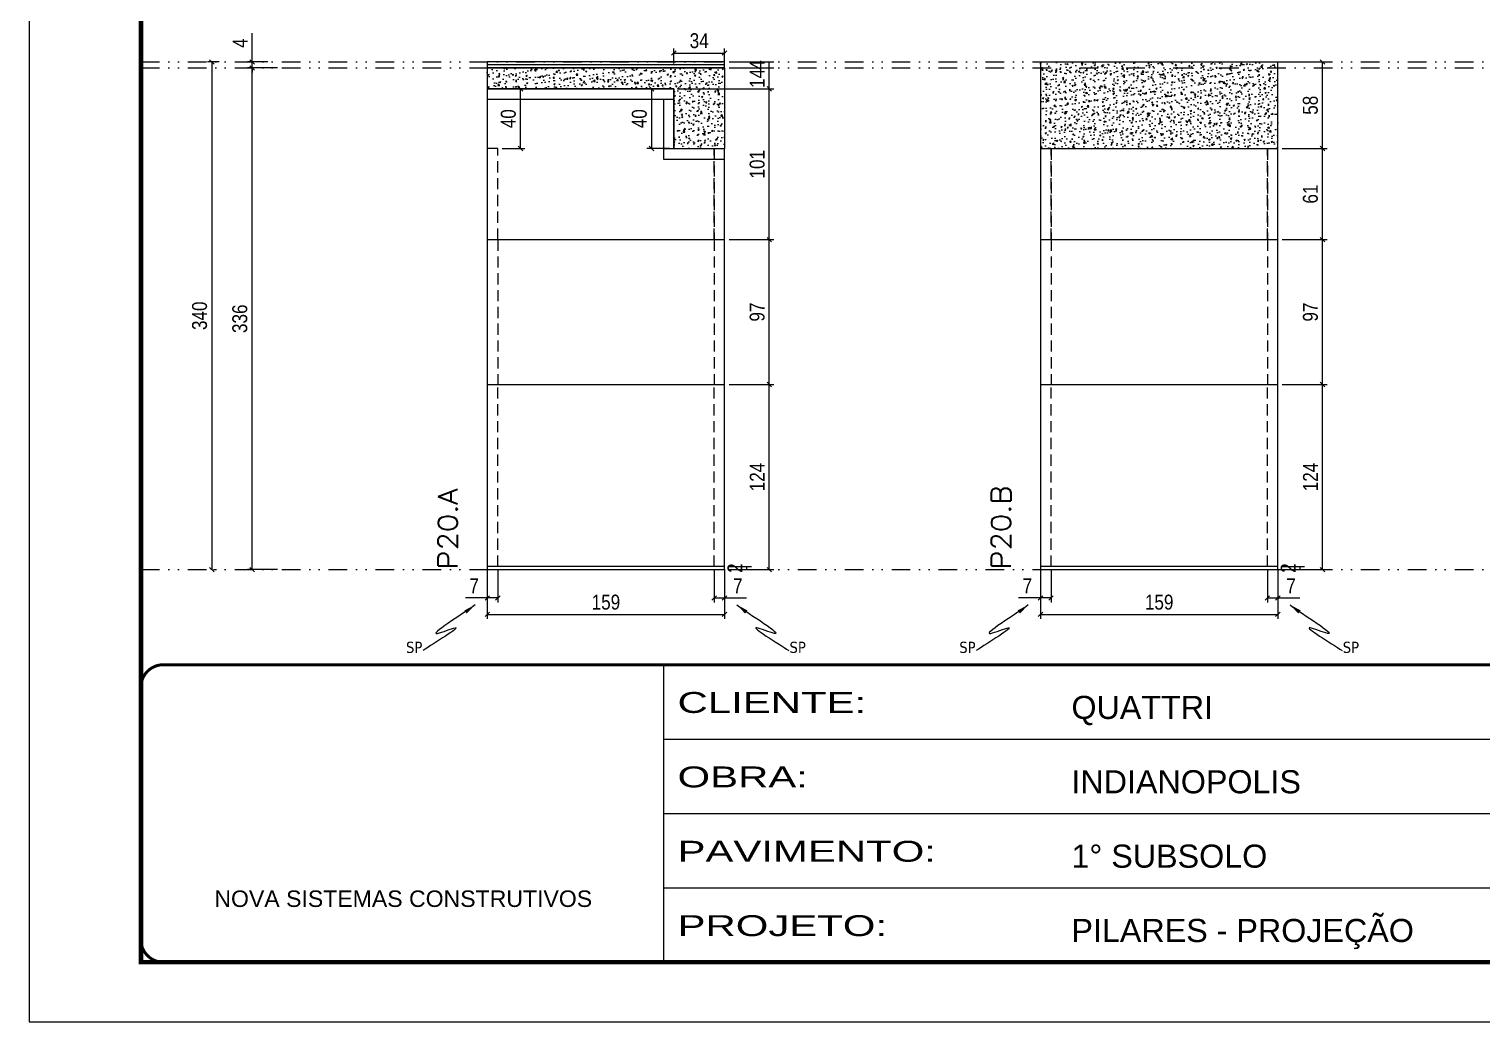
# Model space of a CAD drawing. Header units: millimetres. Extents: x 1945 to 8225, y 304 to 15137.
# Drawn here: x 5115 to 6089, y 4899 to 5563 of the extents above; entities that cross this region are included whole.
import ezdxf

# ---------------------------------------------------------------- set-up
doc = ezdxf.new("R2010")
doc.units = ezdxf.units.MM
for name, pattern in [('CONTINUO', [0]), ('DASHED', [0.75, 0.5, -0.25]), ('DIVIDE2', [0.625, 0.25, -0.125, 0, -0.125, 0, -0.125]), ('HIDDEN', [0.375, 0.25, -0.125])]:
    doc.linetypes.add(name, pattern=pattern)
for name, color, linetype in [('COTA', 241, 'Continuous'), ('Nível', 160, 'Continuous'), ('Painéis', 200, 'Continuous'), ('SARR_2.2x7', 40, 'Continuous'), ('texto', 7, 'Continuous')]:
    doc.layers.add(name, color=color, linetype=linetype)
for name, color, linetype, lineweight in [('Folhas', 255, 'Continuous', 9), ('SARRAFO DE PRESSAO', 251, 'DASHED', 9), ('Texto Seção', 7, 'Continuous', 15)]:
    doc.layers.add(name, color=color, linetype=linetype, lineweight=lineweight)
doc.styles.add('ARIAL', font='arial.ttf')
doc.styles.add('COTA TECNICA', font='techl___.ttf', dxfattribs={"height": 10})
doc.styles.add('REGUA-120', font='ROMANS.shx', dxfattribs={"height": 15})
doc.styles.get("Standard").update_dxf_attribs({"font": 'arial.ttf'})
doc.styles.add('Tecnologia', font='')
doc.styles.get('Tecnologia').set_extended_font_data('Forgotten Futurist')
doc.dimstyles.new('PAINEL', dxfattribs={"dimtxt": 10, "dimasz": 3, "dimexe": 3, "dimexo": 3, "dimgap": 3, "dimtad": 1, "dimdec": 1, "dimzin": 12, "dimdsep": 46, "dimtxsty": 'COTA TECNICA', "dimblk1": 'OBLIQUE', "dimblk2": 'OBLIQUE', "dimsah": 1, "dimcen": 0.9, "dimclrd": 4, "dimclre": 4, "dimclrt": 240, "dimadec": 1, "dimazin": 3, "dimtfac": 1, "dimtdec": 1, "dimtmove": 0, "dimatfit": 3, "dimfxl": 1, "dimtolj": 1, "dimtzin": 12, "dimarcsym": 0})
doc.dimstyles.new('PAINEL-NOVA', dxfattribs={"dimtxt": 10, "dimasz": 3, "dimexe": 3, "dimexo": 3, "dimgap": 3, "dimtad": 1, "dimdec": 1, "dimzin": 12, "dimdsep": 46, "dimtxsty": 'COTA TECNICA', "dimblk1": 'OBLIQUE', "dimblk2": 'OBLIQUE', "dimsah": 1, "dimcen": 0.9, "dimclrd": 4, "dimclre": 4, "dimclrt": 240, "dimadec": 1, "dimazin": 3, "dimtfac": 1, "dimtdec": 1, "dimtix": 1, "dimtmove": 0, "dimatfit": 3, "dimfxl": 1, "dimtolj": 1, "dimtzin": 12, "dimarcsym": 0})
doc.dimstyles.get("Standard").update_dxf_attribs({"dimtxt": 0.18, "dimasz": 0.18, "dimexe": 0.18, "dimexo": 0.0625, "dimgap": 0.09, "dimtad": 0, "dimtih": 1, "dimtoh": 1, "dimdec": 4, "dimzin": 0, "dimdsep": 46, "dimtxsty": 'Standard', "dimcen": 0.09, "dimadec": 0, "dimazin": 0, "dimtfac": 1, "dimtdec": 4, "dimtofl": 0, "dimtmove": 0, "dimatfit": 3, "dimfxl": 1, "dimtolj": 1, "dimtzin": 0, "dimarcsym": 0})
pattern_1 = [(51, (3972.033, 7934.673), (9.121755, -0.637855), [0.9525, -10.4775]), (356, (3972.033, 7934.673), (-1.928623, 9.520633), [0.762, -8.38203]), (101.45144, (3972.793, 7934.62), (7.193132, 8.882778), [0.8095, -8.904512]), (47.1842, (3971.989, 7937.213), (13.588575, -1.865247), [1.42875, -15.71625]), (97.63556, (3973.121, 7937.058), (11.65249, 12.576586), [1.21425, -13.35678]), (352.18415, (3971.989, 7937.213), (11.65249, 12.576586), [1.143, -12.572987]), (22, (3973.27, 7936.6), (7.668804, -4.98018), [0.9525, -10.4775]), (327, (3973.27, 7936.6), (2.928905, 9.261925), [0.762, -8.382]), (72.45145, (3973.909, 7936.185), (10.597708, 4.281746), [0.8095, -8.904497]), (38.5, (3972.0332, 7934.6733), (0.0806222, 4.2298032), [0, -8.2804, 0, -8.509, 0, -8.41375]), (8.5, (3972.033, 7934.6733), (3.253055, 5.066574), [0, -4.8514, 0, -8.0899, 0, -3.20675]), (328.5, (3969.2015, 7934.624), (6.7834962, -0.1680745), [0, -3.175, 0, -9.906, 0, -13.1445]), (318.5, (3967.932, 7934.602), (7.383143, 1.400391), [0, -4.1275, 0, -6.5786, 0, -9.3345])]

# ---------------------------------------------------------------- blocks, each defined once
blk = doc.blocks.new('9999999999')
at = {"color": 30, "linetype": 'CONTINUO'}
for p, q in [((98564.56, 34230.21), (98564.56, 34429.45)), ((98564.56, 34379.64), (99583.98, 34379.64)), ((98564.56, 34329.83), (99487.98, 34329.83)), ((98564.56, 34280.02), (99487.98, 34280.02))]:
    blk.add_line(p, q, dxfattribs=at)
at = {"color": 30, "linetype": 'CONTINUO', "const_width": 2}
blk.add_lwpolyline([(99583.98, 34230.21), (99583.98, 34414.45, 0.414214), (99568.98, 34429.45), (98228.98, 34429.45, 0.414214), (98213.98, 34414.45), (98213.98, 34245.21, 0.414214), (98228.98, 34230.21), (99583.98, 34230.21)], format="xyb", dxfattribs=at)
at = {"layer": 'Folhas'}
blk.add_lwpolyline([(98138.98, 34190.21), (99623.98, 34190.21), (99623.98, 35240.21), (98138.98, 35240.21)], close=True, dxfattribs=at)
at = {"layer": 'Folhas', "color": 30, "const_width": 3}
blk.add_lwpolyline([(98213.98, 34230.21), (99583.98, 34230.21), (99583.98, 35200.21), (98213.98, 35200.21)], close=True, dxfattribs=at)
at = {"color": 7, "linetype": 'Continuous', "ltscale": 5, "style": 'ARIAL'}
for s, height, p in [('QUATTRI', 15.483, (98837.68, 34393.13)), ('INDIANOPOLIS', 15.4829, (98837.68, 34343.32)), ('1° SUBSOLO', 15.483, (98837.68, 34293.51)), ('NOVA SISTEMAS CONSTRUTIVOS', 11.0592, (98263.19, 34267.21)), ('PILARES - PROJEÇÃO', 15.4829, (98837.68, 34243.7))]:
    blk.add_text(s, height=height, dxfattribs=at).set_placement(p)
at = {"layer": 'Folhas', "color": 7, "style": 'Tecnologia', "width": 1.5}
for s, p in [('CLIENTE:', (98573.65, 34397.17)), ('OBRA:', (98573.65, 34347.31)), ('PAVIMENTO:', (98573.65, 34297.5)), ('PROJETO:', (98573.65, 34247.69))]:
    blk.add_text(s, height=14, dxfattribs=at).set_placement(p)
blk = doc.blocks.new('*D247')
at = {"layer": 'COTA', "color": 4, "linetype": 'Continuous', "lineweight": -2, "ltscale": 30, "transparency": 16777216}
for p, q in [((5584.03, 5203.47), (5599.03, 5203.47)), ((5584.03, 5201.47), (5599.03, 5201.47)), ((5596.03, 5201.47), (5596.03, 5203.47))]:
    blk.add_line(p, q, dxfattribs=at)
at = {"layer": 'Defpoints', "color": 0, "linetype": 'Continuous', "ltscale": 30, "transparency": 16777216}
for p in [(5581.03, 5203.47), (5581.03, 5201.47), (5596.03, 5203.47)]:
    blk.add_point(p, dxfattribs=at)
at = {"layer": 'COTA', "color": 240, "linetype": 'Continuous', "ltscale": 30, "transparency": 16777216, "insert": (5588.03, 5202.47), "char_height": 10, "attachment_point": 5, "rotation": 90, "style": 'COTA TECNICA'}
blk.add_mtext('\\A1;2', dxfattribs=at)
blk = doc.blocks.new('_Oblique')
at = {"color": 0, "linetype": 'ByBlock', "lineweight": -2}
blk.add_line((-0.5, -0.5), (0.5, 0.5), dxfattribs=at)
blk = doc.blocks.new('*D248')
at = {"layer": 'COTA', "color": 4, "linetype": 'Continuous', "lineweight": -2, "ltscale": 30, "transparency": 16777216}
for p, q in [((5584.03, 5422.47), (5614.03, 5422.47)), ((5611.03, 5325.47), (5611.03, 5422.47)), ((5584.03, 5325.47), (5614.03, 5325.47))]:
    blk.add_line(p, q, dxfattribs=at)
at = {"layer": 'Defpoints', "color": 0, "linetype": 'Continuous', "ltscale": 30, "transparency": 16777216}
for p in [(5581.03, 5422.47), (5611.03, 5422.47), (5581.03, 5325.47)]:
    blk.add_point(p, dxfattribs=at)
at = {"layer": 'COTA', "color": 4, "linetype": 'Continuous', "lineweight": -2, "ltscale": 30, "transparency": 16777216, "xscale": 3, "yscale": 3, "zscale": 3}
for p, rotation in [((5611.03, 5422.47), 90), ((5611.03, 5325.47), 270)]:
    blk.add_blockref('_Oblique', p, dxfattribs=dict(at, rotation=rotation))
at = {"layer": 'COTA', "color": 240, "linetype": 'Continuous', "ltscale": 30, "transparency": 16777216, "insert": (5602.93, 5373.97), "char_height": 10, "attachment_point": 5, "rotation": 90, "style": 'COTA TECNICA'}
blk.add_mtext('\\A1;97', dxfattribs=at)
blk = doc.blocks.new('*D249')
at = {"layer": 'COTA', "color": 4, "linetype": 'Continuous', "lineweight": -2, "ltscale": 30, "transparency": 16777216}
for p, q in [((5550.03, 5523.47), (5614.03, 5523.47)), ((5611.03, 5422.47), (5611.03, 5523.47)), ((5584.03, 5422.47), (5614.03, 5422.47))]:
    blk.add_line(p, q, dxfattribs=at)
at = {"layer": 'Defpoints', "color": 0, "linetype": 'Continuous', "ltscale": 30, "transparency": 16777216}
for p in [(5547.03, 5523.47), (5611.03, 5523.47), (5581.03, 5422.47)]:
    blk.add_point(p, dxfattribs=at)
at = {"layer": 'COTA', "color": 4, "linetype": 'Continuous', "lineweight": -2, "ltscale": 30, "transparency": 16777216, "xscale": 3, "yscale": 3, "zscale": 3}
for p, rotation in [((5611.03, 5523.47), 90), ((5611.03, 5422.47), 270)]:
    blk.add_blockref('_Oblique', p, dxfattribs=dict(at, rotation=rotation))
at = {"layer": 'COTA', "color": 240, "linetype": 'Continuous', "ltscale": 30, "transparency": 16777216, "insert": (5602.93, 5472.97), "char_height": 10, "attachment_point": 5, "rotation": 90, "style": 'COTA TECNICA'}
blk.add_mtext('\\A1;101', dxfattribs=at)
blk = doc.blocks.new('*D250')
at = {"layer": 'COTA', "color": 4, "linetype": 'Continuous', "lineweight": -2, "ltscale": 30, "transparency": 16777216}
for p, q in [((5584.03, 5537.47), (5614.03, 5537.47)), ((5611.03, 5523.47), (5611.03, 5537.47)), ((5550.03, 5523.47), (5614.03, 5523.47))]:
    blk.add_line(p, q, dxfattribs=at)
at = {"layer": 'Defpoints', "color": 0, "linetype": 'Continuous', "ltscale": 30, "transparency": 16777216}
for p in [(5581.03, 5537.47), (5611.03, 5537.47), (5547.03, 5523.47)]:
    blk.add_point(p, dxfattribs=at)
at = {"layer": 'COTA', "color": 240, "linetype": 'Continuous', "ltscale": 30, "transparency": 16777216, "insert": (5602.96, 5530.47), "char_height": 10, "attachment_point": 5, "rotation": 90, "style": 'COTA TECNICA'}
blk.add_mtext('\\A1;14', dxfattribs=at)
blk = doc.blocks.new('*D251')
at = {"layer": 'COTA', "color": 4, "linetype": 'Continuous', "lineweight": -2, "ltscale": 30, "transparency": 16777216}
for p, q in [((5584.03, 5541.47), (5614.03, 5541.47)), ((5611.03, 5537.47), (5611.03, 5541.47)), ((5584.03, 5537.47), (5614.03, 5537.47))]:
    blk.add_line(p, q, dxfattribs=at)
at = {"layer": 'Defpoints', "color": 0, "linetype": 'Continuous', "ltscale": 30, "transparency": 16777216}
for p in [(5581.03, 5541.47), (5611.03, 5541.47), (5581.03, 5537.47)]:
    blk.add_point(p, dxfattribs=at)
at = {"layer": 'COTA', "color": 240, "linetype": 'Continuous', "ltscale": 30, "transparency": 16777216, "insert": (5602.96, 5539.47), "char_height": 10, "attachment_point": 5, "rotation": 90, "style": 'COTA TECNICA'}
blk.add_mtext('\\A1;4', dxfattribs=at)
blk = doc.blocks.new('*D252')
at = {"layer": 'COTA', "color": 4, "linetype": 'Continuous', "lineweight": -2, "ltscale": 30, "transparency": 16777216}
for p, q in [((5584.03, 5325.47), (5614.03, 5325.47)), ((5611.03, 5201.47), (5611.03, 5325.47)), ((5584.03, 5201.47), (5614.03, 5201.47))]:
    blk.add_line(p, q, dxfattribs=at)
at = {"layer": 'Defpoints', "color": 0, "linetype": 'Continuous', "ltscale": 30, "transparency": 16777216}
for p in [(5581.03, 5325.47), (5611.03, 5325.47), (5581.03, 5201.47)]:
    blk.add_point(p, dxfattribs=at)
at = {"layer": 'COTA', "color": 4, "linetype": 'Continuous', "lineweight": -2, "ltscale": 30, "transparency": 16777216, "xscale": 3, "yscale": 3, "zscale": 3}
for p, rotation in [((5611.03, 5325.47), 90), ((5611.03, 5201.47), 270)]:
    blk.add_blockref('_Oblique', p, dxfattribs=dict(at, rotation=rotation))
at = {"layer": 'COTA', "color": 240, "linetype": 'Continuous', "ltscale": 30, "transparency": 16777216, "insert": (5602.96, 5263.47), "char_height": 10, "attachment_point": 5, "rotation": 90, "style": 'COTA TECNICA'}
blk.add_mtext('\\A1;124', dxfattribs=at)
blk = doc.blocks.new('*D253')
at = {"layer": 'COTA', "color": 4, "linetype": 'Continuous', "lineweight": -2, "ltscale": 30, "transparency": 16777216}
for p, q in [((5422.03, 5198.47), (5422.03, 5168.47)), ((5581.03, 5198.47), (5581.03, 5168.47)), ((5422.03, 5171.47), (5581.03, 5171.47))]:
    blk.add_line(p, q, dxfattribs=at)
at = {"layer": 'Defpoints', "color": 0, "linetype": 'Continuous', "ltscale": 30, "transparency": 16777216}
for p in [(5422.03, 5201.47), (5581.03, 5201.47), (5581.03, 5171.47)]:
    blk.add_point(p, dxfattribs=at)
at = {"layer": 'COTA', "color": 4, "linetype": 'Continuous', "lineweight": -2, "ltscale": 30, "transparency": 16777216, "xscale": 3, "yscale": 3, "zscale": 3, "rotation": 180}
blk.add_blockref('_Oblique', (5422.03, 5171.47), dxfattribs=at)
at = {"layer": 'COTA', "color": 4, "linetype": 'Continuous', "lineweight": -2, "ltscale": 30, "transparency": 16777216, "xscale": 3, "yscale": 3, "zscale": 3}
blk.add_blockref('_Oblique', (5581.03, 5171.47), dxfattribs=at)
at = {"layer": 'COTA', "color": 240, "linetype": 'Continuous', "ltscale": 30, "transparency": 16777216, "insert": (5501.53, 5179.61), "char_height": 10, "attachment_point": 5, "style": 'COTA TECNICA'}
blk.add_mtext('\\A1;159', dxfattribs=at)
blk = doc.blocks.new('*D25')
at = {"layer": 'COTA', "color": 4, "linetype": 'ByBlock', "lineweight": -2, "transparency": 16777216}
for p, q in [((4967.62, 7361.82), (4967.62, 7339.8)), ((4974.62, 7361.82), (4974.62, 7339.8)), ((4967.62, 7342.8), (4952.89, 7342.8)), ((4974.62, 7342.8), (4967.62, 7342.8))]:
    blk.add_line(p, q, dxfattribs=at)
at = {"layer": 'Defpoints', "color": 0, "linetype": 'ByBlock', "transparency": 16777216}
for p in [(4967.62, 7364.82), (4974.62, 7364.82), (4967.62, 7342.8)]:
    blk.add_point(p, dxfattribs=at)
at = {"layer": 'COTA', "color": 4, "linetype": 'ByBlock', "lineweight": -2, "transparency": 16777216, "xscale": 3, "yscale": 3, "zscale": 3, "rotation": 180}
blk.add_blockref('_Oblique', (4967.62, 7342.8), dxfattribs=at)
at = {"layer": 'COTA', "color": 4, "linetype": 'ByBlock', "lineweight": -2, "transparency": 16777216, "xscale": 3, "yscale": 3, "zscale": 3}
blk.add_blockref('_Oblique', (4974.62, 7342.8), dxfattribs=at)
at = {"layer": 'COTA', "color": 240, "linetype": 'ByBlock', "transparency": 16777216, "insert": (4958.75, 7350.87), "char_height": 10, "attachment_point": 5, "style": 'COTA TECNICA'}
blk.add_mtext('\\A1;7', dxfattribs=at)
blk = doc.blocks.new('*D27')
at = {"layer": 'COTA', "color": 4, "linetype": 'ByBlock', "lineweight": -2, "transparency": 16777216}
for p, q in [((131596.05, 29930.75), (131596.05, 29908.67)), ((131603.05, 29930.68), (131603.05, 29908.67)), ((131596.05, 29911.67), (131603.05, 29911.67)), ((131603.05, 29911.67), (131617.78, 29911.67))]:
    blk.add_line(p, q, dxfattribs=at)
at = {"layer": 'Defpoints', "color": 0, "linetype": 'ByBlock', "transparency": 16777216}
for p in [(131596.05, 29933.75), (131603.05, 29933.68), (131603.05, 29911.67)]:
    blk.add_point(p, dxfattribs=at)
at = {"layer": 'COTA', "color": 4, "linetype": 'ByBlock', "lineweight": -2, "transparency": 16777216, "xscale": 3, "yscale": 3, "zscale": 3, "rotation": 180}
blk.add_blockref('_Oblique', (131596.05, 29911.67), dxfattribs=at)
at = {"layer": 'COTA', "color": 4, "linetype": 'ByBlock', "lineweight": -2, "transparency": 16777216, "xscale": 3, "yscale": 3, "zscale": 3}
blk.add_blockref('_Oblique', (131603.05, 29911.67), dxfattribs=at)
at = {"layer": 'COTA', "color": 240, "linetype": 'ByBlock', "transparency": 16777216, "insert": (131611.91, 29919.74), "char_height": 10, "attachment_point": 5, "style": 'COTA TECNICA'}
blk.add_mtext('\\A1;7', dxfattribs=at)
blk = doc.blocks.new('*D254')
at = {"layer": 'COTA', "color": 4, "linetype": 'Continuous', "lineweight": -2, "ltscale": 30, "transparency": 16777216}
for p, q in [((5954.86, 5203.47), (5969.86, 5203.47)), ((5954.86, 5201.47), (5969.86, 5201.47)), ((5966.86, 5201.47), (5966.86, 5203.47))]:
    blk.add_line(p, q, dxfattribs=at)
at = {"layer": 'Defpoints', "color": 0, "linetype": 'Continuous', "ltscale": 30, "transparency": 16777216}
for p in [(5951.86, 5203.47), (5951.86, 5201.47), (5966.86, 5203.47)]:
    blk.add_point(p, dxfattribs=at)
at = {"layer": 'COTA', "color": 240, "linetype": 'Continuous', "ltscale": 30, "transparency": 16777216, "insert": (5958.86, 5202.47), "char_height": 10, "attachment_point": 5, "rotation": 90, "style": 'COTA TECNICA'}
blk.add_mtext('\\A1;2', dxfattribs=at)
blk = doc.blocks.new('*D255')
at = {"layer": 'COTA', "color": 4, "linetype": 'Continuous', "lineweight": -2, "ltscale": 30, "transparency": 16777216}
for p, q in [((5954.86, 5422.47), (5984.86, 5422.47)), ((5981.86, 5325.47), (5981.86, 5422.47)), ((5954.86, 5325.47), (5984.86, 5325.47))]:
    blk.add_line(p, q, dxfattribs=at)
at = {"layer": 'Defpoints', "color": 0, "linetype": 'Continuous', "ltscale": 30, "transparency": 16777216}
for p in [(5951.86, 5422.47), (5981.86, 5422.47), (5951.86, 5325.47)]:
    blk.add_point(p, dxfattribs=at)
at = {"layer": 'COTA', "color": 4, "linetype": 'Continuous', "lineweight": -2, "ltscale": 30, "transparency": 16777216, "xscale": 3, "yscale": 3, "zscale": 3}
for p, rotation in [((5981.86, 5422.47), 90), ((5981.86, 5325.47), 270)]:
    blk.add_blockref('_Oblique', p, dxfattribs=dict(at, rotation=rotation))
at = {"layer": 'COTA', "color": 240, "linetype": 'Continuous', "ltscale": 30, "transparency": 16777216, "insert": (5973.76, 5373.97), "char_height": 10, "attachment_point": 5, "rotation": 90, "style": 'COTA TECNICA'}
blk.add_mtext('\\A1;97', dxfattribs=at)
blk = doc.blocks.new('*D256')
at = {"layer": 'COTA', "color": 4, "linetype": 'Continuous', "lineweight": -2, "ltscale": 30, "transparency": 16777216}
for p, q in [((5954.86, 5483.47), (5984.86, 5483.47)), ((5981.86, 5422.47), (5981.86, 5483.47)), ((5954.86, 5422.47), (5984.86, 5422.47))]:
    blk.add_line(p, q, dxfattribs=at)
at = {"layer": 'Defpoints', "color": 0, "linetype": 'Continuous', "ltscale": 30, "transparency": 16777216}
for p in [(5951.86, 5483.47), (5981.86, 5483.47), (5951.86, 5422.47)]:
    blk.add_point(p, dxfattribs=at)
at = {"layer": 'COTA', "color": 4, "linetype": 'Continuous', "lineweight": -2, "ltscale": 30, "transparency": 16777216, "xscale": 3, "yscale": 3, "zscale": 3}
for p, rotation in [((5981.86, 5483.47), 90), ((5981.86, 5422.47), 270)]:
    blk.add_blockref('_Oblique', p, dxfattribs=dict(at, rotation=rotation))
at = {"layer": 'COTA', "color": 240, "linetype": 'Continuous', "ltscale": 30, "transparency": 16777216, "insert": (5973.76, 5452.97), "char_height": 10, "attachment_point": 5, "rotation": 90, "style": 'COTA TECNICA'}
blk.add_mtext('\\A1;61', dxfattribs=at)
blk = doc.blocks.new('*D258')
at = {"layer": 'COTA', "color": 4, "linetype": 'Continuous', "lineweight": -2, "ltscale": 30, "transparency": 16777216}
for p, q in [((5954.86, 5325.47), (5984.86, 5325.47)), ((5981.86, 5201.47), (5981.86, 5325.47)), ((5954.86, 5201.47), (5984.86, 5201.47))]:
    blk.add_line(p, q, dxfattribs=at)
at = {"layer": 'Defpoints', "color": 0, "linetype": 'Continuous', "ltscale": 30, "transparency": 16777216}
for p in [(5951.86, 5325.47), (5981.86, 5325.47), (5951.86, 5201.47)]:
    blk.add_point(p, dxfattribs=at)
at = {"layer": 'COTA', "color": 4, "linetype": 'Continuous', "lineweight": -2, "ltscale": 30, "transparency": 16777216, "xscale": 3, "yscale": 3, "zscale": 3}
for p, rotation in [((5981.86, 5325.47), 90), ((5981.86, 5201.47), 270)]:
    blk.add_blockref('_Oblique', p, dxfattribs=dict(at, rotation=rotation))
at = {"layer": 'COTA', "color": 240, "linetype": 'Continuous', "ltscale": 30, "transparency": 16777216, "insert": (5973.79, 5263.47), "char_height": 10, "attachment_point": 5, "rotation": 90, "style": 'COTA TECNICA'}
blk.add_mtext('\\A1;124', dxfattribs=at)
blk = doc.blocks.new('*D259')
at = {"layer": 'COTA', "color": 4, "linetype": 'Continuous', "lineweight": -2, "ltscale": 30, "transparency": 16777216}
for p, q in [((5792.86, 5198.47), (5792.86, 5168.47)), ((5951.86, 5198.47), (5951.86, 5168.47)), ((5792.86, 5171.47), (5951.86, 5171.47))]:
    blk.add_line(p, q, dxfattribs=at)
at = {"layer": 'Defpoints', "color": 0, "linetype": 'Continuous', "ltscale": 30, "transparency": 16777216}
for p in [(5792.86, 5201.47), (5951.86, 5201.47), (5951.86, 5171.47)]:
    blk.add_point(p, dxfattribs=at)
at = {"layer": 'COTA', "color": 4, "linetype": 'Continuous', "lineweight": -2, "ltscale": 30, "transparency": 16777216, "xscale": 3, "yscale": 3, "zscale": 3, "rotation": 180}
blk.add_blockref('_Oblique', (5792.86, 5171.47), dxfattribs=at)
at = {"layer": 'COTA', "color": 4, "linetype": 'Continuous', "lineweight": -2, "ltscale": 30, "transparency": 16777216, "xscale": 3, "yscale": 3, "zscale": 3}
blk.add_blockref('_Oblique', (5951.86, 5171.47), dxfattribs=at)
at = {"layer": 'COTA', "color": 240, "linetype": 'Continuous', "ltscale": 30, "transparency": 16777216, "insert": (5872.36, 5179.61), "char_height": 10, "attachment_point": 5, "style": 'COTA TECNICA'}
blk.add_mtext('\\A1;159', dxfattribs=at)
blk = doc.blocks.new('*D269')
at = {"layer": 'COTA', "color": 4, "linetype": 'Continuous', "lineweight": -2, "ltscale": 30, "transparency": 16777216}
for p, q in [((5544.03, 5523.47), (5529.03, 5523.47)), ((5532.03, 5523.47), (5532.03, 5483.47)), ((5544.03, 5483.47), (5529.03, 5483.47))]:
    blk.add_line(p, q, dxfattribs=at)
at = {"layer": 'Defpoints', "color": 0, "linetype": 'Continuous', "ltscale": 30, "transparency": 16777216}
for p in [(5547.03, 5523.47), (5532.03, 5483.47), (5547.03, 5483.47)]:
    blk.add_point(p, dxfattribs=at)
at = {"layer": 'COTA', "color": 4, "linetype": 'Continuous', "lineweight": -2, "ltscale": 30, "transparency": 16777216, "xscale": 3, "yscale": 3, "zscale": 3}
for p, rotation in [((5532.03, 5523.47), 90), ((5532.03, 5483.47), 270)]:
    blk.add_blockref('_Oblique', p, dxfattribs=dict(at, rotation=rotation))
at = {"layer": 'COTA', "color": 240, "linetype": 'Continuous', "ltscale": 30, "transparency": 16777216, "insert": (5523.93, 5503.47), "char_height": 10, "attachment_point": 5, "rotation": 90, "style": 'COTA TECNICA'}
blk.add_mtext('\\A1;40', dxfattribs=at)
blk = doc.blocks.new('*D270')
at = {"layer": 'COTA', "color": 4, "linetype": 'Continuous', "lineweight": -2, "ltscale": 30, "transparency": 16777216}
for p, q in [((5547.03, 5540.47), (5547.03, 5550.47)), ((5547.03, 5547.47), (5581.03, 5547.47)), ((5581.03, 5540.47), (5581.03, 5550.47))]:
    blk.add_line(p, q, dxfattribs=at)
at = {"layer": 'Defpoints', "color": 0, "linetype": 'Continuous', "ltscale": 30, "transparency": 16777216}
for p in [(5581.03, 5547.47), (5547.03, 5537.47), (5581.03, 5537.47)]:
    blk.add_point(p, dxfattribs=at)
at = {"layer": 'COTA', "color": 4, "linetype": 'Continuous', "lineweight": -2, "ltscale": 30, "transparency": 16777216, "xscale": 3, "yscale": 3, "zscale": 3, "rotation": 180}
blk.add_blockref('_Oblique', (5547.03, 5547.47), dxfattribs=at)
at = {"layer": 'COTA', "color": 4, "linetype": 'Continuous', "lineweight": -2, "ltscale": 30, "transparency": 16777216, "xscale": 3, "yscale": 3, "zscale": 3}
blk.add_blockref('_Oblique', (5581.03, 5547.47), dxfattribs=at)
at = {"layer": 'COTA', "color": 240, "linetype": 'Continuous', "ltscale": 30, "transparency": 16777216, "insert": (5564.03, 5555.69), "char_height": 10, "attachment_point": 5, "style": 'COTA TECNICA'}
blk.add_mtext('\\A1;34', dxfattribs=at)
blk = doc.blocks.new('*D1284')
at = {"layer": 'COTA', "color": 4, "linetype": 'Continuous', "lineweight": -2, "ltscale": 30, "transparency": 16777216}
for p, q in [((5281.37, 5537.47), (5261.37, 5537.47)), ((5264.37, 5201.47), (5264.37, 5537.47)), ((5281.37, 5201.47), (5261.37, 5201.47))]:
    blk.add_line(p, q, dxfattribs=at)
at = {"layer": 'Defpoints', "color": 0, "linetype": 'Continuous', "ltscale": 30, "transparency": 16777216}
for p in [(5264.37, 5537.47), (5284.37, 5537.47), (5284.37, 5201.47)]:
    blk.add_point(p, dxfattribs=at)
at = {"layer": 'COTA', "color": 4, "linetype": 'Continuous', "lineweight": -2, "ltscale": 30, "transparency": 16777216, "xscale": 3, "yscale": 3, "zscale": 3}
for p, rotation in [((5264.37, 5537.47), 90), ((5264.37, 5201.47), 270)]:
    blk.add_blockref('_Oblique', p, dxfattribs=dict(at, rotation=rotation))
at = {"layer": 'COTA', "color": 240, "linetype": 'Continuous', "ltscale": 30, "transparency": 16777216, "insert": (5256.16, 5369.47), "char_height": 10, "attachment_point": 5, "rotation": 90, "style": 'COTA TECNICA'}
blk.add_mtext('\\A1;336', dxfattribs=at)
blk = doc.blocks.new('*D1696')
at = {"layer": 'Defpoints', "color": 0, "transparency": 16777216}
for p in [(5264.37, 5541.47), (5277.94, 5541.47), (5277.94, 5537.47)]:
    blk.add_point(p, dxfattribs=at)
at = {"layer": 'SARR_2.2x7', "color": 4, "lineweight": -2, "transparency": 16777216}
for p, q in [((5264.37, 5541.47), (5264.37, 5560.71)), ((5274.94, 5541.47), (5261.37, 5541.47)), ((5264.37, 5537.47), (5264.37, 5541.47)), ((5274.94, 5537.47), (5261.37, 5537.47)), ((5264.37, 5537.47), (5264.37, 5534.47))]:
    blk.add_line(p, q, dxfattribs=at)
at = {"layer": 'SARR_2.2x7', "color": 4, "lineweight": -2, "transparency": 16777216, "xscale": 3, "yscale": 3, "zscale": 3}
for p, rotation in [((5264.37, 5541.47), 270), ((5264.37, 5537.47), 90)]:
    blk.add_blockref('_Oblique', p, dxfattribs=dict(at, rotation=rotation))
at = {"layer": 'SARR_2.2x7', "color": 240, "transparency": 16777216, "insert": (5256.3, 5554.09), "char_height": 10, "attachment_point": 5, "rotation": 90, "style": 'COTA TECNICA'}
blk.add_mtext('\\A1;4', dxfattribs=at)
blk = doc.blocks.new('*D1697')
at = {"layer": 'Defpoints', "color": 0, "transparency": 16777216}
for p in [(5245.3, 5541.47), (5235.45, 5201.47), (5237.41, 5201.47)]:
    blk.add_point(p, dxfattribs=at)
at = {"layer": 'SARR_2.2x7', "color": 4, "lineweight": -2, "transparency": 16777216}
for p, q in [((5242.3, 5541.47), (5234.41, 5541.47)), ((5237.41, 5541.47), (5237.41, 5201.47)), ((5238.45, 5201.47), (5240.41, 5201.47))]:
    blk.add_line(p, q, dxfattribs=at)
at = {"layer": 'SARR_2.2x7', "color": 4, "lineweight": -2, "transparency": 16777216, "xscale": 3, "yscale": 3, "zscale": 3}
for p, rotation in [((5237.41, 5541.47), 90), ((5237.41, 5201.47), 270)]:
    blk.add_blockref('_Oblique', p, dxfattribs=dict(at, rotation=rotation))
at = {"layer": 'SARR_2.2x7', "color": 240, "transparency": 16777216, "insert": (5229.19, 5371.47), "char_height": 10, "attachment_point": 5, "rotation": 90, "style": 'COTA TECNICA'}
blk.add_mtext('\\A1;340', dxfattribs=at)
blk = doc.blocks.new('*D1769')
at = {"layer": 'COTA', "color": 4, "lineweight": -2, "transparency": 16777216}
for p, q in [((5432.03, 5523.47), (5447.23, 5523.47)), ((5444.23, 5483.47), (5444.23, 5523.47)), ((5432.03, 5483.47), (5447.23, 5483.47))]:
    blk.add_line(p, q, dxfattribs=at)
at = {"layer": 'Defpoints', "color": 0, "transparency": 16777216}
for p in [(5429.03, 5523.47), (5444.23, 5523.47), (5429.03, 5483.47)]:
    blk.add_point(p, dxfattribs=at)
at = {"layer": 'COTA', "color": 4, "lineweight": -2, "transparency": 16777216, "xscale": 3, "yscale": 3, "zscale": 3}
for p, rotation in [((5444.23, 5523.47), 90), ((5444.23, 5483.47), 270)]:
    blk.add_blockref('_Oblique', p, dxfattribs=dict(at, rotation=rotation))
at = {"layer": 'COTA', "color": 240, "transparency": 16777216, "insert": (5436.13, 5503.47), "char_height": 10, "attachment_point": 5, "rotation": 90, "style": 'COTA TECNICA'}
blk.add_mtext('\\A1;40', dxfattribs=at)
blk = doc.blocks.new('*D1907')
at = {"layer": 'COTA', "color": 4, "linetype": 'Continuous', "lineweight": -2, "ltscale": 30, "transparency": 16777216}
for p, q in [((5954.86, 5541.47), (5984.86, 5541.47)), ((5981.86, 5483.47), (5981.86, 5541.47)), ((5954.86, 5483.47), (5984.86, 5483.47))]:
    blk.add_line(p, q, dxfattribs=at)
at = {"layer": 'Defpoints', "color": 0, "linetype": 'Continuous', "ltscale": 30, "transparency": 16777216}
for p in [(5951.86, 5541.47), (5981.86, 5541.47), (5951.86, 5483.47)]:
    blk.add_point(p, dxfattribs=at)
at = {"layer": 'COTA', "color": 4, "linetype": 'Continuous', "lineweight": -2, "ltscale": 30, "transparency": 16777216, "xscale": 3, "yscale": 3, "zscale": 3}
for p, rotation in [((5981.86, 5541.47), 90), ((5981.86, 5483.47), 270)]:
    blk.add_blockref('_Oblique', p, dxfattribs=dict(at, rotation=rotation))
at = {"layer": 'COTA', "color": 240, "linetype": 'Continuous', "ltscale": 30, "transparency": 16777216, "insert": (5973.73, 5512.47), "char_height": 10, "attachment_point": 5, "rotation": 90, "style": 'COTA TECNICA'}
blk.add_mtext('\\A1;58', dxfattribs=at)
blk = doc.blocks.new('SLIPTEE')
at = {"layer": 'texto', "color": 0, "insert": (-49.02, -55.13), "char_height": 7.5, "attachment_point": 5}
blk.add_mtext('\\fTahoma|b0|i0|c0|p34;\\C4;SP', dxfattribs=at)
at = {"layer": 'COTA', "linetype": 'ByBlock'}
dim = blk.add_linear_dim(base=(0, -22.02), p1=(7, 0), p2=(0, 0), dimstyle='PAINEL-NOVA', override={"dimarcsym": 1}, dxfattribs=at)
dim.commit()
dim.dimension.update_dxf_attribs({"geometry": '*D25', "text_midpoint": (-8.87, -13.94), "insert": (-4967.62, -7364.82)})
at = {"layer": 'COTA', "path_type": 1}
blk.add_leader([(-8.21, -26.55), (-33.31, -45.71), (-21.61, -42.03), (-43.08, -57.3)], dimstyle='Standard', override={"dimasz": 8}, dxfattribs=at)
blk = doc.blocks.new('sliptD')
at = {"layer": 'texto', "color": 0, "insert": (49.02, -55.13), "char_height": 7.5, "attachment_point": 5}
blk.add_mtext('\\fTahoma|b0|i0|c0|p34;\\C4;SP', dxfattribs=at)
at = {"layer": 'COTA', "linetype": 'ByBlock'}
dim = blk.add_linear_dim(base=(0, -22.02), p1=(-7, 0.07), p2=(0, 0), dimstyle='PAINEL-NOVA', override={"dimarcsym": 1}, dxfattribs=at)
dim.commit()
dim.dimension.update_dxf_attribs({"geometry": '*D27', "text_midpoint": (8.87, -13.94), "insert": (-131603.05, -29933.68)})
at = {"layer": 'COTA', "path_type": 1}
blk.add_leader([(8.21, -26.55), (33.31, -45.71), (21.61, -42.03), (43.08, -57.3)], dimstyle='Standard', override={"dimasz": 8}, dxfattribs=at)
blk = doc.blocks.new('SLIPTDD')
at = {"layer": 'COTA', "linetype": 'ByBlock'}
blk.add_blockref('sliptD', (0, 0), dxfattribs=at)

msp = doc.modelspace()

# ---------------------------------------------------------------- hatches: boundary and pattern name
at = {"layer": 'COTA', "linetype": 'Continuous', "ltscale": 30}
h = msp.add_hatch(dxfattribs=at)
h.set_pattern_fill('AR-CONC', color=256, scale=0.05, angle=1)
h.paths.add_polyline_path([(5951.86, 5537.47), (5792.86, 5537.47), (5792.86, 5483.47), (5951.86, 5483.47)])
h.paths.add_polyline_path([(5951.86, 5541.47), (5792.86, 5541.47), (5792.86, 5537.47), (5951.86, 5537.47)])
h = msp.add_hatch(dxfattribs=at)
h.set_pattern_fill('AR-CONC', color=256, scale=0.05, angle=1)
h.set_pattern_definition(pattern_1)
h.paths.add_polyline_path([(5581.03, 5537.47), (5422.03, 5537.47), (5422.03, 5523.47), (5581.03, 5523.47)])
h = msp.add_hatch(dxfattribs=at)
h.set_pattern_fill('AR-CONC', color=256, scale=0.05, angle=1)
h.set_pattern_definition(pattern_1)
h.paths.add_polyline_path([(5581.03, 5537.47), (5547.03, 5537.47), (5547.03, 5483.47), (5581.03, 5483.47)])

# ---------------------------------------------------------------- linework, layer by layer
for p, q in [((5792.86, 5541.47), (5792.86, 5483.47)), ((5951.86, 5483.47), (5951.86, 5541.47)), ((5581.03, 5537.47), (5581.03, 5483.47))]:
    msp.add_line(p, q, dxfattribs=at)
at = {"layer": 'COTA'}
for p, q in [((5792.86, 5541.47), (5951.86, 5541.47)), ((5429.03, 5483.47), (5422.03, 5483.47))]:
    msp.add_line(p, q, dxfattribs=at)
at = {"layer": 'COTA', "linetype": 'Continuous', "ltscale": 30}
msp.add_lwpolyline([(5581.03, 5537.47), (5422.03, 5537.47), (5422.03, 5523.47), (5547.03, 5523.47)], dxfattribs=at)
at = {"layer": 'Nível', "color": 4, "linetype": 'DIVIDE2', "ltscale": 50}
for p, q in [((5189.86, 5541.47), (6559.86, 5541.47)), ((5189.86, 5537.47), (6559.86, 5537.47)), ((5189.86, 5201.47), (6559.86, 5201.47))]:
    msp.add_line(p, q, dxfattribs=at)
at = {"layer": 'Painéis', "linetype": 'Continuous', "ltscale": 30}
for p, q in [((5422.03, 5523.47), (5422.03, 5201.47)), ((5792.86, 5483.47), (5792.86, 5201.47))]:
    msp.add_line(p, q, dxfattribs=at)
for points in [[(5581.03, 5541.47), (5422.03, 5541.47)], [(5422.03, 5541.47), (5422.03, 5537.47)], [(5581.03, 5537.47), (5581.03, 5541.47)], [(5422.03, 5537.47), (5547.03, 5537.47)], [(5547.03, 5537.47), (5581.03, 5537.47)], [(5547.03, 5523.47), (5422.03, 5523.47)], [(5547.03, 5483.47), (5547.03, 5523.47)], [(5547.03, 5523.47), (5547.03, 5483.47)], [(5540.03, 5483.47), (5581.03, 5483.47)], [(5547.03, 5483.47), (5581.03, 5483.47)], [(5581.03, 5201.47), (5581.03, 5483.47)], [(5792.86, 5483.47), (5826.86, 5483.47)], [(5792.86, 5483.47), (5951.86, 5483.47)], [(5951.86, 5201.47), (5951.86, 5483.47)], [(5422.03, 5422.47), (5581.03, 5422.47)], [(5792.86, 5422.47), (5951.86, 5422.47)], [(5422.03, 5325.47), (5581.03, 5325.47)], [(5792.86, 5325.47), (5951.86, 5325.47)], [(5581.03, 5203.47), (5422.03, 5203.47)], [(5422.03, 5201.47), (5581.03, 5201.47)], [(5951.86, 5203.47), (5792.86, 5203.47)], [(5792.86, 5201.47), (5951.86, 5201.47)]]:
    msp.add_lwpolyline(points, dxfattribs=at)
at = {"layer": 'SARR_2.2x7'}
msp.add_line((5581.03, 5539.47), (5422.03, 5539.47), dxfattribs=at)
at = {"layer": 'SARR_2.2x7', "linetype": 'Continuous', "ltscale": 30}
msp.add_line((5540.03, 5516.47), (5540.03, 5476.47), dxfattribs=at)
at = {"layer": 'SARR_2.2x7', "linetype": 'HIDDEN', "ltscale": 30}
for p, q in [((5429.03, 5422.47), (5429.03, 5325.47)), ((5574.03, 5422.47), (5574.03, 5325.47)), ((5799.86, 5422.47), (5799.86, 5325.47)), ((5944.86, 5422.47), (5944.86, 5325.47))]:
    msp.add_line(p, q, dxfattribs=at)
at = {"layer": 'SARR_2.2x7', "linetype": 'Continuous', "ltscale": 30}
for points in [[(5422.03, 5516.47), (5547.03, 5516.47)], [(5540.03, 5483.47), (5547.03, 5483.47)], [(5540.03, 5476.47), (5581.03, 5476.47)]]:
    msp.add_lwpolyline(points, dxfattribs=at)
at = {"layer": 'SARR_2.2x7', "linetype": 'HIDDEN', "ltscale": 30}
for points in [[(5429.03, 5422.47), (5429.03, 5483.47)], [(5574.03, 5422.47), (5574.03, 5483.47), (5574.03, 5422.47)], [(5799.86, 5422.47), (5799.86, 5483.47), (5799.86, 5422.47)], [(5944.86, 5422.47), (5944.86, 5483.47), (5944.86, 5422.47)], [(5429.03, 5203.47), (5429.03, 5325.47)], [(5574.03, 5203.47), (5574.03, 5325.47)], [(5799.86, 5203.47), (5799.86, 5325.47)], [(5944.86, 5203.47), (5944.86, 5325.47)]]:
    msp.add_lwpolyline(points, dxfattribs=at)

# ---------------------------------------------------------------- block references
at = {"layer": 'COTA', "linetype": 'Continuous', "ltscale": 30}
for name, p in [('SLIPTEE', (5422.03, 5204.47)), ('SLIPTDD', (5581.03, 5204.47)), ('SLIPTEE', (5792.86, 5204.47)), ('SLIPTDD', (5951.86, 5204.47))]:
    msp.add_blockref(name, p, dxfattribs=at)
at = {"layer": 'SARRAFO DE PRESSAO', "color": 6, "linetype": 'ByBlock'}
msp.add_blockref('9999999999', (-93024.12, -29291.7), dxfattribs=at)

# ---------------------------------------------------------------- texts
at = {"layer": 'Texto Seção', "style": 'REGUA-120', "width": 1.1}
for s, p in [('P20.A', (5402.03, 5201.47)), ('P20.B', (5772.86, 5201.47))]:
    msp.add_text(s, height=13, rotation=90, dxfattribs=at).set_placement(p)

# ---------------------------------------------------------------- dimensions: what is measured, and where the dimension line sits
at = {"layer": 'COTA', "linetype": 'Continuous', "ltscale": 30}
for base, p1, p2, picture, middle in [((5581.03, 5547.47), (5547.03, 5537.47), (5581.03, 5537.47), '*D270', (5564.03, 5555.69)), ((5581.03, 5171.47), (5422.03, 5201.47), (5581.03, 5201.47), '*D253', (5501.53, 5179.61)), ((5951.86, 5171.47), (5792.86, 5201.47), (5951.86, 5201.47), '*D259', (5872.36, 5179.61))]:
    dim = msp.add_linear_dim(base=base, p1=p1, p2=p2, dimstyle='PAINEL-NOVA', dxfattribs=at)
    dim.commit()
    dim.dimension.update_dxf_attribs({"geometry": picture, "text_midpoint": middle})
for base, p1, p2, picture, middle in [((5611.03, 5541.47), (5581.03, 5537.47), (5581.03, 5541.47), '*D251', (5602.96, 5539.47)), ((5981.86, 5541.47), (5951.86, 5483.47), (5951.86, 5541.47), '*D1907', (5973.73, 5512.47)), ((5264.37, 5537.47), (5284.37, 5201.47), (5284.37, 5537.47), '*D1284', (5256.16, 5369.47)), ((5611.03, 5537.47), (5547.03, 5523.47), (5581.03, 5537.47), '*D250', (5602.96, 5530.47)), ((5532.03, 5483.47), (5547.03, 5523.47), (5547.03, 5483.47), '*D269', (5523.93, 5503.47)), ((5611.03, 5523.47), (5581.03, 5422.47), (5547.03, 5523.47), '*D249', (5602.93, 5472.97)), ((5981.86, 5483.47), (5951.86, 5422.47), (5951.86, 5483.47), '*D256', (5973.76, 5452.97)), ((5611.03, 5422.47), (5581.03, 5325.47), (5581.03, 5422.47), '*D248', (5602.93, 5373.97)), ((5981.86, 5422.47), (5951.86, 5325.47), (5951.86, 5422.47), '*D255', (5973.76, 5373.97)), ((5611.03, 5325.47), (5581.03, 5201.47), (5581.03, 5325.47), '*D252', (5602.96, 5263.47)), ((5981.86, 5325.47), (5951.86, 5201.47), (5951.86, 5325.47), '*D258', (5973.79, 5263.47)), ((5596.03, 5203.47), (5581.03, 5201.47), (5581.03, 5203.47), '*D247', (5588.03, 5202.47)), ((5966.86, 5203.47), (5951.86, 5201.47), (5951.86, 5203.47), '*D254', (5958.86, 5202.47))]:
    dim = msp.add_linear_dim(base=base, p1=p1, p2=p2, angle=90, dimstyle='PAINEL-NOVA', dxfattribs=at)
    dim.commit()
    dim.dimension.update_dxf_attribs({"geometry": picture, "text_midpoint": middle})
at = {"layer": 'COTA'}
dim = msp.add_linear_dim(base=(5444.23, 5523.47), p1=(5429.03, 5483.47), p2=(5429.03, 5523.47), angle=90, dimstyle='PAINEL', dxfattribs=at)
dim.commit()
dim.dimension.update_dxf_attribs({"geometry": '*D1769', "text_midpoint": (5436.13, 5503.47)})
at = {"layer": 'SARR_2.2x7'}
for base, p1, p2, picture, middle in [((5264.37, 5541.47), (5277.94, 5537.47), (5277.94, 5541.47), '*D1696', (5256.3, 5554.09)), ((5237.41, 5201.47), (5245.3, 5541.47), (5235.45, 5201.47), '*D1697', (5229.19, 5371.47))]:
    dim = msp.add_linear_dim(base=base, p1=p1, p2=p2, angle=90, dimstyle='PAINEL', dxfattribs=at)
    dim.commit()
    dim.dimension.update_dxf_attribs({"geometry": picture, "text_midpoint": middle})

doc.saveas('drawing.dxf')
